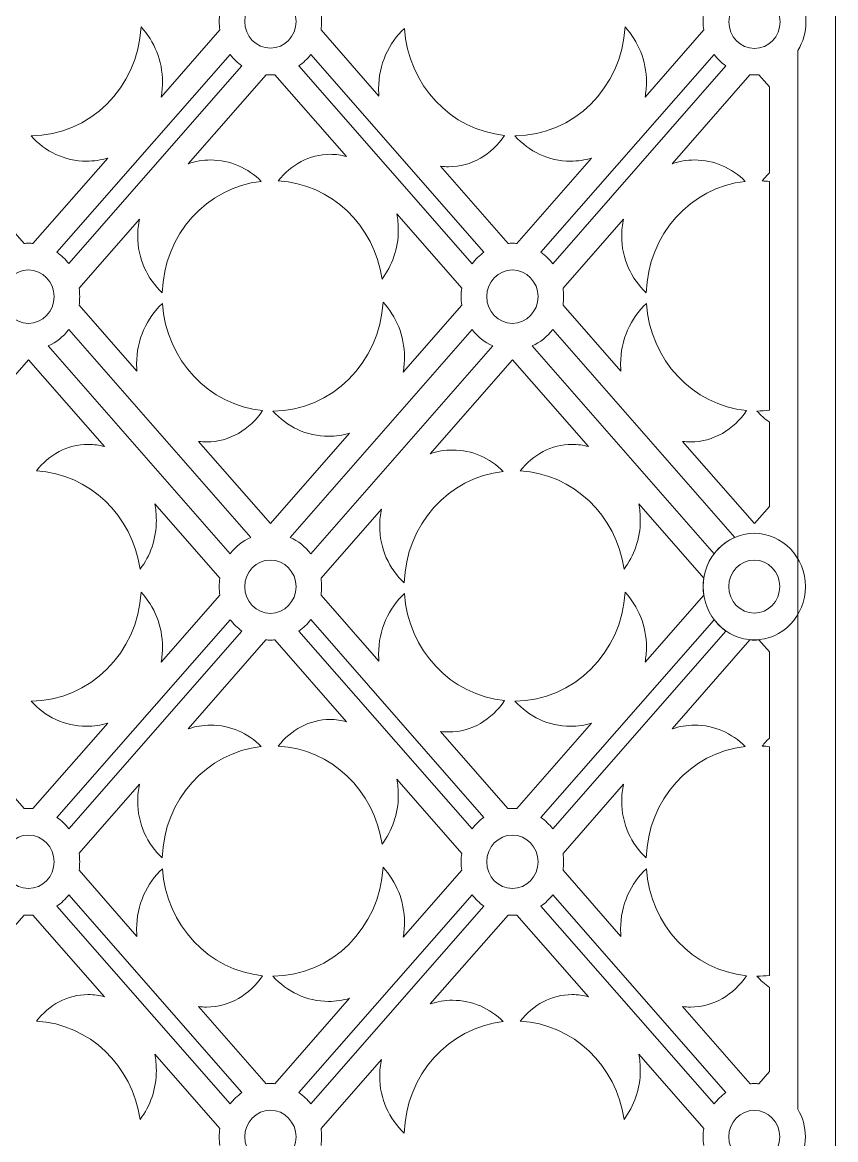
# Model space of a CAD drawing. Header units: centimetres. Extents: x 1.9 to 9.6, y -9.5 to 9.5.
# Drawn here: x 6.612 to 9.622, y -5.129 to -0.994 of the extents above; entities that cross this region are included whole.
import ezdxf

# ---------------------------------------------------------------- set-up
doc = ezdxf.new("R2010")
doc.units = ezdxf.units.CM
doc.header["$MEASUREMENT"] = 0
doc.layers.add('layer 1', color=7, linetype='Continuous')

msp = doc.modelspace()

# ---------------------------------------------------------------- linework, layer by layer
at = {"layer": 'layer 1', "color": 250, "lineweight": 9}
for points, knots in [([(1.85656, 9.5), (1.85656, 9.5), (9.62176, 9.5), (9.62176, 9.5), (9.62176, 9.5), (9.62176, 9.5), (9.62176, -9.5), (9.62176, -9.5), (9.62176, -9.5), (9.62176, -9.5), (1.85656, -9.5), (1.85656, -9.5), (1.85656, -9.5), (1.85656, -9.5), (1.85656, 9.5), (1.85656, 9.5)], [0, 0, 0, 0, 0.2, 0.2, 0.2, 0.2, 0.4, 0.4, 0.4, 0.4, 0.6, 0.6, 0.6, 0.6, 1, 1, 1, 1]), ([(7.62511, -0.99087), (7.62511, -1.04529), (7.58252, -1.08966), (7.5303, -1.08966), (7.5303, -1.08966), (7.4781, -1.08966), (7.43552, -1.04529), (7.43552, -0.99087), (7.43552, -0.99087), (7.43552, -0.93645), (7.4781, -0.89206), (7.5303, -0.89206), (7.5303, -0.89206), (7.58252, -0.89206), (7.62511, -0.93645), (7.62511, -0.99087)], [0, 0, 0, 0, 0.2, 0.2, 0.2, 0.2, 0.4, 0.4, 0.4, 0.4, 0.6, 0.6, 0.6, 0.6, 1, 1, 1, 1]), ([(9.41618, -0.99201), (9.41618, -1.04638), (9.37362, -1.09073), (9.32143, -1.09073), (9.32143, -1.09073), (9.26926, -1.09073), (9.22674, -1.04638), (9.22674, -0.99201), (9.22674, -0.99201), (9.22674, -0.93763), (9.26926, -0.89328), (9.32143, -0.89328), (9.32143, -0.89328), (9.37362, -0.89328), (9.41618, -0.93763), (9.41618, -0.99201)], [0, 0, 0, 0, 0.2, 0.2, 0.2, 0.2, 0.4, 0.4, 0.4, 0.4, 0.6, 0.6, 0.6, 0.6, 1, 1, 1, 1]), ([(9.48233, -0.88648), (9.50086, -0.91706), (9.51162, -0.95327), (9.51162, -0.99201), (9.51162, -0.99201), (9.51162, -1.03074), (9.50086, -1.06694), (9.48233, -1.09753)], [0, 0, 0, 0, 0.3333333, 0.3333333, 0.3333333, 0.3333333, 1, 1, 1, 1]), ([(7.34311, -1.02221), (7.34155, -1.012), (7.34074, -1.00153), (7.34074, -0.99087), (7.34074, -0.99087), (7.34074, -0.98021), (7.34155, -0.96975), (7.34311, -0.95953)], [0, 0, 0, 0, 0.3333333, 0.3333333, 0.3333333, 0.3333333, 1, 1, 1, 1]), ([(7.71754, -0.95967), (7.71911, -0.96983), (7.71992, -0.98026), (7.71992, -0.99087), (7.71992, -0.99087), (7.71992, -1.00149), (7.71911, -1.01191), (7.71754, -1.02207)], [0, 0, 0, 0, 0.3333333, 0.3333333, 0.3333333, 0.3333333, 1, 1, 1, 1]), ([(9.13389, -1.0221), (9.13233, -1.01191), (9.13152, -1.00149), (9.13152, -0.99087), (9.13152, -0.99087), (9.13152, -0.98025), (9.13233, -0.96981), (9.13389, -0.95965)], [0, 0, 0, 0, 0.3333333, 0.3333333, 0.3333333, 0.3333333, 1, 1, 1, 1]), ([(6.92822, -1.49597), (6.90335, -1.50351), (6.87713, -1.50757), (6.84998, -1.50757), (6.84998, -1.50757), (6.769, -1.50757), (6.69586, -1.47155), (6.64452, -1.41412), (6.64452, -1.41412), (6.86181, -1.41361), (7.04024, -1.23485), (7.05178, -1.01116), (7.05178, -1.01116), (7.10081, -1.06393), (7.13104, -1.13572), (7.13104, -1.21466), (7.13104, -1.21466), (7.13104, -1.23365), (7.12924, -1.25222), (7.12593, -1.27023)], [0, 0, 0, 0, 0.1666667, 0.1666667, 0.1666667, 0.1666667, 0.3333333, 0.3333333, 0.3333333, 0.3333333, 0.5, 0.5, 0.5, 0.5, 0.6666667, 0.6666667, 0.6666667, 0.6666667, 1, 1, 1, 1]), ([(7.93179, -1.26671), (7.93107, -1.25793), (7.93066, -1.24904), (7.93066, -1.24006), (7.93066, -1.24006), (7.93066, -1.15001), (7.96806, -1.06939), (8.0264, -1.01644), (8.0264, -1.01644), (8.03966, -1.22505), (8.19809, -1.39339), (8.39688, -1.41232), (8.39688, -1.41232), (8.34962, -1.48273), (8.27422, -1.52847), (8.18951, -1.52847), (8.18951, -1.52847), (8.17929, -1.52847), (8.1692, -1.52777), (8.15928, -1.52648)], [0, 0, 0, 0, 0.1666667, 0.1666667, 0.1666667, 0.1666667, 0.3333333, 0.3333333, 0.3333333, 0.3333333, 0.5, 0.5, 0.5, 0.5, 0.6666667, 0.6666667, 0.6666667, 0.6666667, 1, 1, 1, 1]), ([(8.71888, -1.49597), (8.69402, -1.50351), (8.66779, -1.50757), (8.64064, -1.50757), (8.64064, -1.50757), (8.55967, -1.50757), (8.48653, -1.47155), (8.43518, -1.41412), (8.43518, -1.41412), (8.65247, -1.41361), (8.8309, -1.23485), (8.84244, -1.01116), (8.84244, -1.01116), (8.89147, -1.06393), (8.9217, -1.13572), (8.9217, -1.21466), (8.9217, -1.21466), (8.9217, -1.23365), (8.9199, -1.25222), (8.9166, -1.27023)], [0, 0, 0, 0, 0.1666667, 0.1666667, 0.1666667, 0.1666667, 0.3333333, 0.3333333, 0.3333333, 0.3333333, 0.5, 0.5, 0.5, 0.5, 0.6666667, 0.6666667, 0.6666667, 0.6666667, 1, 1, 1, 1]), ([(7.5466, -1.18774), (7.54124, -1.18822), (7.53581, -1.18848), (7.5303, -1.18848), (7.5303, -1.18848), (7.52485, -1.18848), (7.51939, -1.18822), (7.51405, -1.18774)], [0, 0, 0, 0, 0.3333333, 0.3333333, 0.3333333, 0.3333333, 1, 1, 1, 1]), ([(9.30483, -1.18774), (9.3102, -1.18822), (9.31563, -1.18848), (9.3211, -1.18848), (9.3211, -1.18848), (9.32659, -1.18848), (9.33202, -1.18822), (9.33738, -1.18774)], [0, 0, 0, 0, 0.3333333, 0.3333333, 0.3333333, 0.3333333, 1, 1, 1, 1]), ([(7.99773, -1.70286), (8.00151, -1.72212), (8.00353, -1.74211), (8.00353, -1.76261), (8.00353, -1.76261), (8.00353, -1.8317), (7.98086, -1.89507), (7.94332, -1.94403), (7.94332, -1.94403), (7.91523, -1.74558), (7.75514, -1.59092), (7.55949, -1.58069), (7.55949, -1.58069), (7.60584, -1.52056), (7.6746, -1.48234), (7.75119, -1.48234), (7.75119, -1.48234), (7.77208, -1.48234), (7.79237, -1.48518), (7.8118, -1.49055)], [0, 0, 0, 0, 0.1666667, 0.1666667, 0.1666667, 0.1666667, 0.3333333, 0.3333333, 0.3333333, 0.3333333, 0.5, 0.5, 0.5, 0.5, 0.6666667, 0.6666667, 0.6666667, 0.6666667, 1, 1, 1, 1]), ([(7.22565, -1.51704), (7.25196, -1.50809), (7.27999, -1.50323), (7.30912, -1.50323), (7.30912, -1.50323), (7.38179, -1.50323), (7.44791, -1.53345), (7.49653, -1.58243), (7.49653, -1.58243), (7.29467, -1.60425), (7.13562, -1.7802), (7.13023, -1.99485), (7.13023, -1.99485), (7.07447, -1.94325), (7.03919, -1.86807), (7.03919, -1.78455), (7.03919, -1.78455), (7.03919, -1.76316), (7.04151, -1.74233), (7.04589, -1.7223)], [0, 0, 0, 0, 0.1666667, 0.1666667, 0.1666667, 0.1666667, 0.3333333, 0.3333333, 0.3333333, 0.3333333, 0.5, 0.5, 0.5, 0.5, 0.6666667, 0.6666667, 0.6666667, 0.6666667, 1, 1, 1, 1]), ([(8.8367, -1.7223), (8.83229, -1.74233), (8.83, -1.76316), (8.83, -1.78455), (8.83, -1.78455), (8.83, -1.86807), (8.86525, -1.94325), (8.92101, -1.99485), (8.92101, -1.99485), (8.9264, -1.7802), (9.08545, -1.60425), (9.28731, -1.58243), (9.28731, -1.58243), (9.23869, -1.53345), (9.1726, -1.50323), (9.0999, -1.50323), (9.0999, -1.50323), (9.07077, -1.50323), (9.04274, -1.50809), (9.01645, -1.51704)], [0, 0, 0, 0, 0.1666667, 0.1666667, 0.1666667, 0.1666667, 0.3333333, 0.3333333, 0.3333333, 0.3333333, 0.5, 0.5, 0.5, 0.5, 0.6666667, 0.6666667, 0.6666667, 0.6666667, 1, 1, 1, 1]), ([(9.37655, -1.5513), (9.36715, -1.56038), (9.35838, -1.57019), (9.35027, -1.58069), (9.35027, -1.58069), (9.35912, -1.58115), (9.36785, -1.58192), (9.37655, -1.58297)], [0, 0, 0, 0, 0.3333333, 0.3333333, 0.3333333, 0.3333333, 1, 1, 1, 1]), ([(6.61878, -1.81212), (6.62415, -1.81164), (6.62957, -1.81138), (6.63505, -1.81138), (6.63505, -1.81138), (6.64057, -1.81138), (6.64597, -1.81164), (6.65136, -1.81212)], [0, 0, 0, 0, 0.3333333, 0.3333333, 0.3333333, 0.3333333, 1, 1, 1, 1]), ([(8.40944, -1.81212), (8.41481, -1.81164), (8.42023, -1.81138), (8.42572, -1.81138), (8.42572, -1.81138), (8.43123, -1.81138), (8.43663, -1.81164), (8.44203, -1.81212)], [0, 0, 0, 0, 0.3333333, 0.3333333, 0.3333333, 0.3333333, 1, 1, 1, 1]), ([(6.72987, -2.00899), (6.72987, -2.0634), (6.68728, -2.10779), (6.63505, -2.10779), (6.63505, -2.10779), (6.58283, -2.10779), (6.54025, -2.0634), (6.54025, -2.00899), (6.54025, -2.00899), (6.54025, -1.95456), (6.58283, -1.91017), (6.63505, -1.91017), (6.63505, -1.91017), (6.68728, -1.91017), (6.72987, -1.95456), (6.72987, -2.00899)], [0, 0, 0, 0, 0.2, 0.2, 0.2, 0.2, 0.4, 0.4, 0.4, 0.4, 0.6, 0.6, 0.6, 0.6, 1, 1, 1, 1]), ([(8.52053, -2.00899), (8.52053, -2.0634), (8.47794, -2.10779), (8.42572, -2.10779), (8.42572, -2.10779), (8.37349, -2.10779), (8.33091, -2.0634), (8.33091, -2.00899), (8.33091, -2.00899), (8.33091, -1.95456), (8.37349, -1.91017), (8.42572, -1.91017), (8.42572, -1.91017), (8.47794, -1.91017), (8.52053, -1.95456), (8.52053, -2.00899)], [0, 0, 0, 0, 0.2, 0.2, 0.2, 0.2, 0.4, 0.4, 0.4, 0.4, 0.6, 0.6, 0.6, 0.6, 1, 1, 1, 1]), ([(6.82227, -1.97763), (6.82384, -1.98786), (6.82468, -1.99831), (6.82468, -2.00899), (6.82468, -2.00899), (6.82468, -2.01965), (6.82384, -2.03011), (6.82227, -2.04032)], [0, 0, 0, 0, 0.3333333, 0.3333333, 0.3333333, 0.3333333, 1, 1, 1, 1]), ([(8.2385, -2.04019), (8.23694, -2.03002), (8.2361, -2.01959), (8.2361, -2.00899), (8.2361, -2.00899), (8.2361, -1.99837), (8.23694, -1.98796), (8.2385, -1.97777)], [0, 0, 0, 0, 0.3333333, 0.3333333, 0.3333333, 0.3333333, 1, 1, 1, 1]), ([(8.61296, -2.0402), (8.61452, -2.03004), (8.61534, -2.01961), (8.61534, -2.00899), (8.61534, -2.00899), (8.61534, -1.99836), (8.61452, -1.98793), (8.61296, -1.97776)], [0, 0, 0, 0, 0.3333333, 0.3333333, 0.3333333, 0.3333333, 1, 1, 1, 1]), ([(7.03641, -2.28483), (7.03565, -2.27604), (7.03528, -2.26716), (7.03528, -2.25817), (7.03528, -2.25817), (7.03528, -2.16811), (7.07267, -2.08751), (7.13098, -2.03455), (7.13098, -2.03455), (7.14424, -2.24317), (7.30267, -2.41149), (7.50149, -2.43043), (7.50149, -2.43043), (7.45423, -2.50085), (7.3788, -2.54658), (7.29408, -2.54658), (7.29408, -2.54658), (7.28387, -2.54658), (7.27381, -2.54588), (7.26389, -2.54459)], [0, 0, 0, 0, 0.1666667, 0.1666667, 0.1666667, 0.1666667, 0.3333333, 0.3333333, 0.3333333, 0.3333333, 0.5, 0.5, 0.5, 0.5, 0.6666667, 0.6666667, 0.6666667, 0.6666667, 1, 1, 1, 1]), ([(7.82349, -2.51408), (7.7986, -2.52163), (7.77237, -2.52569), (7.74522, -2.52569), (7.74522, -2.52569), (7.66428, -2.52569), (7.59113, -2.48966), (7.53976, -2.43224), (7.53976, -2.43224), (7.75708, -2.43174), (7.93547, -2.25297), (7.94705, -2.02927), (7.94705, -2.02927), (7.99606, -2.08204), (8.02629, -2.15385), (8.02629, -2.23277), (8.02629, -2.23277), (8.02629, -2.25177), (8.02451, -2.27034), (8.02118, -2.28834)], [0, 0, 0, 0, 0.1666667, 0.1666667, 0.1666667, 0.1666667, 0.3333333, 0.3333333, 0.3333333, 0.3333333, 0.5, 0.5, 0.5, 0.5, 0.6666667, 0.6666667, 0.6666667, 0.6666667, 1, 1, 1, 1]), ([(9.05469, -2.54459), (9.06459, -2.54588), (9.07465, -2.54658), (9.0849, -2.54658), (9.0849, -2.54658), (9.16958, -2.54658), (9.24501, -2.50085), (9.29227, -2.43043), (9.29227, -2.43043), (9.09345, -2.41149), (8.93505, -2.24317), (8.92176, -2.03455), (8.92176, -2.03455), (8.86345, -2.08751), (8.82606, -2.16811), (8.82606, -2.25817), (8.82606, -2.25817), (8.82606, -2.26716), (8.82643, -2.27604), (8.82718, -2.28483)], [0, 0, 0, 0, 0.1666667, 0.1666667, 0.1666667, 0.1666667, 0.3333333, 0.3333333, 0.3333333, 0.3333333, 0.5, 0.5, 0.5, 0.5, 0.6666667, 0.6666667, 0.6666667, 0.6666667, 1, 1, 1, 1]), ([(6.91653, -2.56395), (6.91653, -2.56395), (6.63505, -2.24257), (6.63505, -2.24257), (6.63505, -2.24257), (6.63505, -2.24257), (6.33037, -2.59044), (6.33037, -2.59044)], [0, 0, 0, 0, 0.3333333, 0.3333333, 0.3333333, 0.3333333, 1, 1, 1, 1]), ([(8.70719, -2.56395), (8.70719, -2.56395), (8.42572, -2.24257), (8.42572, -2.24257), (8.42572, -2.24257), (8.42572, -2.24257), (8.12104, -2.59044), (8.12104, -2.59044)], [0, 0, 0, 0, 0.3333333, 0.3333333, 0.3333333, 0.3333333, 1, 1, 1, 1]), ([(9.37655, -2.42941), (9.36143, -2.43123), (9.34609, -2.4322), (9.33054, -2.43224), (9.33054, -2.43224), (9.3444, -2.44771), (9.35981, -2.46162), (9.37655, -2.4737)], [0, 0, 0, 0, 0.3333333, 0.3333333, 0.3333333, 0.3333333, 1, 1, 1, 1]), ([(9.37655, -2.4737), (9.37655, -2.4737), (9.37655, -2.78555), (9.37655, -2.78555), (9.37655, -2.78555), (9.37655, -2.78555), (9.3211, -2.84882), (9.3211, -2.84882), (9.3211, -2.84882), (9.3211, -2.84882), (9.05469, -2.54459), (9.05469, -2.54459)], [0, 0, 0, 0, 0.25, 0.25, 0.25, 0.25, 0.5, 0.5, 0.5, 0.5, 1, 1, 1, 1]), ([(7.26389, -2.54459), (7.26389, -2.54459), (7.5303, -2.84882), (7.5303, -2.84882), (7.5303, -2.84882), (7.5303, -2.84882), (7.82349, -2.51408), (7.82349, -2.51408)], [0, 0, 0, 0, 0.3333333, 0.3333333, 0.3333333, 0.3333333, 1, 1, 1, 1]), ([(7.10249, -2.77627), (7.10627, -2.79554), (7.1083, -2.81552), (7.1083, -2.83602), (7.1083, -2.83602), (7.1083, -2.90512), (7.08558, -2.96848), (7.04803, -3.01744), (7.04803, -3.01744), (7.01998, -2.819), (6.85987, -2.66433), (6.66424, -2.65411), (6.66424, -2.65411), (6.71061, -2.59396), (6.77936, -2.55575), (6.85592, -2.55575), (6.85592, -2.55575), (6.87681, -2.55575), (6.89709, -2.5586), (6.91653, -2.56395)], [0, 0, 0, 0, 0.1666667, 0.1666667, 0.1666667, 0.1666667, 0.3333333, 0.3333333, 0.3333333, 0.3333333, 0.5, 0.5, 0.5, 0.5, 0.6666667, 0.6666667, 0.6666667, 0.6666667, 1, 1, 1, 1]), ([(8.89316, -2.77627), (8.89693, -2.79554), (8.89896, -2.81552), (8.89896, -2.83602), (8.89896, -2.83602), (8.89896, -2.90512), (8.87624, -2.96848), (8.83867, -3.01744), (8.83867, -3.01744), (8.81065, -2.819), (8.65053, -2.66433), (8.4549, -2.65411), (8.4549, -2.65411), (8.50127, -2.59396), (8.57002, -2.55575), (8.64658, -2.55575), (8.64658, -2.55575), (8.66748, -2.55575), (8.68776, -2.5586), (8.70719, -2.56395)], [0, 0, 0, 0, 0.1666667, 0.1666667, 0.1666667, 0.1666667, 0.3333333, 0.3333333, 0.3333333, 0.3333333, 0.5, 0.5, 0.5, 0.5, 0.6666667, 0.6666667, 0.6666667, 0.6666667, 1, 1, 1, 1]), ([(8.12104, -2.59044), (8.14735, -2.58151), (8.1754, -2.57663), (8.20453, -2.57663), (8.20453, -2.57663), (8.27721, -2.57663), (8.34332, -2.60687), (8.39195, -2.65585), (8.39195, -2.65585), (8.19008, -2.67765), (8.03104, -2.85361), (8.02559, -3.06826), (8.02559, -3.06826), (7.96986, -3.01666), (7.93461, -2.94149), (7.93461, -2.85796), (7.93461, -2.85796), (7.93461, -2.83658), (7.93693, -2.81574), (7.94131, -2.7957)], [0, 0, 0, 0, 0.1666667, 0.1666667, 0.1666667, 0.1666667, 0.3333333, 0.3333333, 0.3333333, 0.3333333, 0.5, 0.5, 0.5, 0.5, 0.6666667, 0.6666667, 0.6666667, 0.6666667, 1, 1, 1, 1]), ([(9.50983, -3.08196), (9.50983, -3.19062), (9.42479, -3.27924), (9.32053, -3.27924), (9.32053, -3.27924), (9.21629, -3.27924), (9.13122, -3.19062), (9.13122, -3.08196), (9.13122, -3.08196), (9.13122, -2.9733), (9.21629, -2.88468), (9.32053, -2.88468), (9.32053, -2.88468), (9.42479, -2.88468), (9.50983, -2.9733), (9.50983, -3.08196)], [0, 0, 0, 0, 0.2, 0.2, 0.2, 0.2, 0.4, 0.4, 0.4, 0.4, 0.6, 0.6, 0.6, 0.6, 1, 1, 1, 1]), ([(7.62511, -3.08239), (7.62511, -3.13681), (7.58252, -3.1812), (7.5303, -3.1812), (7.5303, -3.1812), (7.4781, -3.1812), (7.43552, -3.13681), (7.43552, -3.08239), (7.43552, -3.08239), (7.43552, -3.02797), (7.4781, -2.9836), (7.5303, -2.9836), (7.5303, -2.9836), (7.58252, -2.9836), (7.62511, -3.02797), (7.62511, -3.08239)], [0, 0, 0, 0, 0.2, 0.2, 0.2, 0.2, 0.4, 0.4, 0.4, 0.4, 0.6, 0.6, 0.6, 0.6, 1, 1, 1, 1]), ([(9.41479, -3.08196), (9.41479, -3.13608), (9.37246, -3.1802), (9.32053, -3.1802), (9.32053, -3.1802), (9.26862, -3.1802), (9.22626, -3.13608), (9.22626, -3.08196), (9.22626, -3.08196), (9.22626, -3.02786), (9.26862, -2.98371), (9.32053, -2.98371), (9.32053, -2.98371), (9.37246, -2.98371), (9.41479, -3.02786), (9.41479, -3.08196)], [0, 0, 0, 0, 0.2, 0.2, 0.2, 0.2, 0.4, 0.4, 0.4, 0.4, 0.6, 0.6, 0.6, 0.6, 1, 1, 1, 1]), ([(7.34311, -3.11374), (7.34155, -3.10353), (7.34074, -3.09305), (7.34074, -3.08239), (7.34074, -3.08239), (7.34074, -3.07173), (7.34155, -3.06127), (7.34311, -3.05106)], [0, 0, 0, 0, 0.3333333, 0.3333333, 0.3333333, 0.3333333, 1, 1, 1, 1]), ([(9.13389, -3.11363), (9.13233, -3.10345), (9.13152, -3.09301), (9.13152, -3.08239), (9.13152, -3.08239), (9.13152, -3.07177), (9.13233, -3.06135), (9.13389, -3.05116)], [0, 0, 0, 0, 0.3333333, 0.3333333, 0.3333333, 0.3333333, 1, 1, 1, 1]), ([(6.92822, -3.5875), (6.90335, -3.59503), (6.87713, -3.59909), (6.84998, -3.59909), (6.84998, -3.59909), (6.769, -3.59909), (6.69586, -3.56306), (6.64452, -3.50565), (6.64452, -3.50565), (6.86181, -3.50514), (7.04024, -3.32637), (7.05178, -3.10269), (7.05178, -3.10269), (7.10081, -3.15546), (7.13104, -3.22725), (7.13104, -3.30619), (7.13104, -3.30619), (7.13104, -3.32518), (7.12924, -3.34374), (7.12593, -3.36175)], [0, 0, 0, 0, 0.1666667, 0.1666667, 0.1666667, 0.1666667, 0.3333333, 0.3333333, 0.3333333, 0.3333333, 0.5, 0.5, 0.5, 0.5, 0.6666667, 0.6666667, 0.6666667, 0.6666667, 1, 1, 1, 1]), ([(7.93179, -3.35824), (7.93107, -3.34944), (7.93066, -3.34057), (7.93066, -3.33158), (7.93066, -3.33158), (7.93066, -3.24154), (7.96806, -3.16093), (8.0264, -3.10797), (8.0264, -3.10797), (8.03966, -3.31658), (8.19809, -3.4849), (8.39688, -3.50385), (8.39688, -3.50385), (8.34962, -3.57426), (8.27422, -3.61998), (8.18951, -3.61998), (8.18951, -3.61998), (8.17929, -3.61998), (8.1692, -3.6193), (8.15928, -3.61801)], [0, 0, 0, 0, 0.1666667, 0.1666667, 0.1666667, 0.1666667, 0.3333333, 0.3333333, 0.3333333, 0.3333333, 0.5, 0.5, 0.5, 0.5, 0.6666667, 0.6666667, 0.6666667, 0.6666667, 1, 1, 1, 1]), ([(8.71888, -3.5875), (8.69402, -3.59503), (8.66779, -3.59909), (8.64064, -3.59909), (8.64064, -3.59909), (8.55967, -3.59909), (8.48653, -3.56306), (8.43518, -3.50565), (8.43518, -3.50565), (8.65247, -3.50514), (8.8309, -3.32637), (8.84244, -3.10269), (8.84244, -3.10269), (8.89147, -3.15546), (8.9217, -3.22725), (8.9217, -3.30619), (8.9217, -3.30619), (8.9217, -3.32518), (8.9199, -3.34374), (8.9166, -3.36175)], [0, 0, 0, 0, 0.1666667, 0.1666667, 0.1666667, 0.1666667, 0.3333333, 0.3333333, 0.3333333, 0.3333333, 0.5, 0.5, 0.5, 0.5, 0.6666667, 0.6666667, 0.6666667, 0.6666667, 1, 1, 1, 1]), ([(7.54666, -3.27925), (7.54126, -3.27973), (7.53581, -3.28), (7.5303, -3.28), (7.5303, -3.28), (7.52482, -3.28), (7.51936, -3.27973), (7.51397, -3.27925)], [0, 0, 0, 0, 0.3333333, 0.3333333, 0.3333333, 0.3333333, 1, 1, 1, 1]), ([(9.30477, -3.27925), (9.31014, -3.27973), (9.3156, -3.28), (9.3211, -3.28), (9.3211, -3.28), (9.32662, -3.28), (9.33208, -3.27973), (9.33744, -3.27925)], [0, 0, 0, 0, 0.3333333, 0.3333333, 0.3333333, 0.3333333, 1, 1, 1, 1]), ([(7.22565, -3.60846), (7.25196, -3.59952), (7.27999, -3.59465), (7.30912, -3.59465), (7.30912, -3.59465), (7.38179, -3.59465), (7.44791, -3.62488), (7.49653, -3.67385), (7.49653, -3.67385), (7.29467, -3.69567), (7.13562, -3.87163), (7.13023, -4.08629), (7.13023, -4.08629), (7.07447, -4.03468), (7.03919, -3.95949), (7.03919, -3.87598), (7.03919, -3.87598), (7.03919, -3.8546), (7.04151, -3.83376), (7.04589, -3.81372)], [0, 0, 0, 0, 0.1666667, 0.1666667, 0.1666667, 0.1666667, 0.3333333, 0.3333333, 0.3333333, 0.3333333, 0.5, 0.5, 0.5, 0.5, 0.6666667, 0.6666667, 0.6666667, 0.6666667, 1, 1, 1, 1]), ([(7.99773, -3.7943), (8.00151, -3.81356), (8.00353, -3.83354), (8.00353, -3.85405), (8.00353, -3.85405), (8.00353, -3.92314), (7.98086, -3.9865), (7.94332, -4.03546), (7.94332, -4.03546), (7.91523, -3.83702), (7.75514, -3.68236), (7.55949, -3.67213), (7.55949, -3.67213), (7.60584, -3.61199), (7.6746, -3.57377), (7.75119, -3.57377), (7.75119, -3.57377), (7.77208, -3.57377), (7.79237, -3.57662), (7.8118, -3.58198)], [0, 0, 0, 0, 0.1666667, 0.1666667, 0.1666667, 0.1666667, 0.3333333, 0.3333333, 0.3333333, 0.3333333, 0.5, 0.5, 0.5, 0.5, 0.6666667, 0.6666667, 0.6666667, 0.6666667, 1, 1, 1, 1]), ([(8.8367, -3.81372), (8.83229, -3.83376), (8.83, -3.8546), (8.83, -3.87598), (8.83, -3.87598), (8.83, -3.95949), (8.86525, -4.03468), (8.92101, -4.08629), (8.92101, -4.08629), (8.9264, -3.87163), (9.08545, -3.69567), (9.28731, -3.67385), (9.28731, -3.67385), (9.23869, -3.62488), (9.1726, -3.59465), (9.0999, -3.59465), (9.0999, -3.59465), (9.07077, -3.59465), (9.04274, -3.59952), (9.01645, -3.60846)], [0, 0, 0, 0, 0.1666667, 0.1666667, 0.1666667, 0.1666667, 0.3333333, 0.3333333, 0.3333333, 0.3333333, 0.5, 0.5, 0.5, 0.5, 0.6666667, 0.6666667, 0.6666667, 0.6666667, 1, 1, 1, 1]), ([(9.37655, -3.64273), (9.36715, -3.65181), (9.35838, -3.66163), (9.35027, -3.67213), (9.35027, -3.67213), (9.35912, -3.67258), (9.36785, -3.67337), (9.37655, -3.67439)], [0, 0, 0, 0, 0.3333333, 0.3333333, 0.3333333, 0.3333333, 1, 1, 1, 1]), ([(6.61869, -3.90356), (6.62409, -3.90308), (6.62954, -3.9028), (6.63505, -3.9028), (6.63505, -3.9028), (6.64057, -3.9028), (6.64602, -3.90308), (6.65142, -3.90356)], [0, 0, 0, 0, 0.3333333, 0.3333333, 0.3333333, 0.3333333, 1, 1, 1, 1]), ([(8.40936, -3.90356), (8.41475, -3.90308), (8.42021, -3.9028), (8.42572, -3.9028), (8.42572, -3.9028), (8.43123, -3.9028), (8.43669, -3.90308), (8.44208, -3.90356)], [0, 0, 0, 0, 0.3333333, 0.3333333, 0.3333333, 0.3333333, 1, 1, 1, 1]), ([(6.72987, -4.10042), (6.72987, -4.15485), (6.68728, -4.19922), (6.63505, -4.19922), (6.63505, -4.19922), (6.58283, -4.19922), (6.54025, -4.15485), (6.54025, -4.10042), (6.54025, -4.10042), (6.54025, -4.04599), (6.58283, -4.00161), (6.63505, -4.00161), (6.63505, -4.00161), (6.68728, -4.00161), (6.72987, -4.04599), (6.72987, -4.10042)], [0, 0, 0, 0, 0.2, 0.2, 0.2, 0.2, 0.4, 0.4, 0.4, 0.4, 0.6, 0.6, 0.6, 0.6, 1, 1, 1, 1]), ([(8.52053, -4.10042), (8.52053, -4.15485), (8.47794, -4.19922), (8.42572, -4.19922), (8.42572, -4.19922), (8.37349, -4.19922), (8.33091, -4.15485), (8.33091, -4.10042), (8.33091, -4.10042), (8.33091, -4.04599), (8.37349, -4.00161), (8.42572, -4.00161), (8.42572, -4.00161), (8.47794, -4.00161), (8.52053, -4.04599), (8.52053, -4.10042)], [0, 0, 0, 0, 0.2, 0.2, 0.2, 0.2, 0.4, 0.4, 0.4, 0.4, 0.6, 0.6, 0.6, 0.6, 1, 1, 1, 1]), ([(6.8223, -4.06905), (6.82389, -4.07927), (6.82468, -4.08974), (6.82468, -4.10042), (6.82468, -4.10042), (6.82468, -4.11108), (6.82384, -4.12155), (6.82227, -4.13176)], [0, 0, 0, 0, 0.3333333, 0.3333333, 0.3333333, 0.3333333, 1, 1, 1, 1]), ([(8.2385, -4.13162), (8.23694, -4.12145), (8.2361, -4.11104), (8.2361, -4.10042), (8.2361, -4.10042), (8.2361, -4.0898), (8.23694, -4.07938), (8.2385, -4.06921)], [0, 0, 0, 0, 0.3333333, 0.3333333, 0.3333333, 0.3333333, 1, 1, 1, 1]), ([(8.61296, -4.13164), (8.61452, -4.12146), (8.61534, -4.11104), (8.61534, -4.10042), (8.61534, -4.10042), (8.61534, -4.0898), (8.61452, -4.07937), (8.61296, -4.06919)], [0, 0, 0, 0, 0.3333333, 0.3333333, 0.3333333, 0.3333333, 1, 1, 1, 1]), ([(7.03641, -4.37626), (7.03565, -4.36747), (7.03528, -4.3586), (7.03528, -4.3496), (7.03528, -4.3496), (7.03528, -4.25955), (7.07267, -4.17894), (7.13098, -4.12599), (7.13098, -4.12599), (7.14424, -4.3346), (7.30267, -4.50293), (7.50149, -4.52187), (7.50149, -4.52187), (7.45423, -4.59228), (7.3788, -4.638), (7.29408, -4.638), (7.29408, -4.638), (7.28387, -4.638), (7.27381, -4.63732), (7.26389, -4.63603)], [0, 0, 0, 0, 0.1666667, 0.1666667, 0.1666667, 0.1666667, 0.3333333, 0.3333333, 0.3333333, 0.3333333, 0.5, 0.5, 0.5, 0.5, 0.6666667, 0.6666667, 0.6666667, 0.6666667, 1, 1, 1, 1]), ([(7.82349, -4.60551), (7.7986, -4.61306), (7.77237, -4.61712), (7.74522, -4.61712), (7.74522, -4.61712), (7.66428, -4.61712), (7.59113, -4.58108), (7.53976, -4.52367), (7.53976, -4.52367), (7.75708, -4.52316), (7.93547, -4.34439), (7.94705, -4.12071), (7.94705, -4.12071), (7.99606, -4.17348), (8.02629, -4.24527), (8.02629, -4.32421), (8.02629, -4.32421), (8.02629, -4.3432), (8.02451, -4.36177), (8.02118, -4.37977)], [0, 0, 0, 0, 0.1666667, 0.1666667, 0.1666667, 0.1666667, 0.3333333, 0.3333333, 0.3333333, 0.3333333, 0.5, 0.5, 0.5, 0.5, 0.6666667, 0.6666667, 0.6666667, 0.6666667, 1, 1, 1, 1]), ([(9.05469, -4.63603), (9.06459, -4.63732), (9.07465, -4.638), (9.0849, -4.638), (9.0849, -4.638), (9.16958, -4.638), (9.24501, -4.59228), (9.29227, -4.52187), (9.29227, -4.52187), (9.09345, -4.50293), (8.93505, -4.3346), (8.92176, -4.12599), (8.92176, -4.12599), (8.86345, -4.17894), (8.82606, -4.25955), (8.82606, -4.3496), (8.82606, -4.3496), (8.82606, -4.3586), (8.82643, -4.36747), (8.82718, -4.37626)], [0, 0, 0, 0, 0.1666667, 0.1666667, 0.1666667, 0.1666667, 0.3333333, 0.3333333, 0.3333333, 0.3333333, 0.5, 0.5, 0.5, 0.5, 0.6666667, 0.6666667, 0.6666667, 0.6666667, 1, 1, 1, 1]), ([(6.65136, -4.29729), (6.64602, -4.29777), (6.64057, -4.29801), (6.63505, -4.29801), (6.63505, -4.29801), (6.62957, -4.29801), (6.62411, -4.29778), (6.61875, -4.29729)], [0, 0, 0, 0, 0.3333333, 0.3333333, 0.3333333, 0.3333333, 1, 1, 1, 1]), ([(8.44203, -4.29729), (8.43665, -4.29777), (8.43123, -4.29801), (8.42572, -4.29801), (8.42572, -4.29801), (8.42023, -4.29801), (8.41481, -4.29775), (8.40942, -4.29729)], [0, 0, 0, 0, 0.3333333, 0.3333333, 0.3333333, 0.3333333, 1, 1, 1, 1]), ([(9.37655, -4.52084), (9.36143, -4.52266), (9.34609, -4.52364), (9.33054, -4.52367), (9.33054, -4.52367), (9.3444, -4.53914), (9.35981, -4.55304), (9.37655, -4.56513)], [0, 0, 0, 0, 0.3333333, 0.3333333, 0.3333333, 0.3333333, 1, 1, 1, 1]), ([(9.37655, -4.56513), (9.37655, -4.56513), (9.37655, -4.87697), (9.37655, -4.87697), (9.37655, -4.87697), (9.37655, -4.87697), (9.33712, -4.92197), (9.33712, -4.92197)], [0, 0, 0, 0, 0.3333333, 0.3333333, 0.3333333, 0.3333333, 1, 1, 1, 1]), ([(7.10249, -4.81236), (7.10627, -4.83163), (7.1083, -4.85161), (7.1083, -4.87212), (7.1083, -4.87212), (7.1083, -4.94121), (7.08558, -5.00458), (7.04803, -5.05354), (7.04803, -5.05354), (7.01998, -4.85508), (6.85987, -4.70043), (6.66424, -4.6902), (6.66424, -4.6902), (6.71061, -4.63007), (6.77936, -4.59183), (6.85592, -4.59183), (6.85592, -4.59183), (6.87681, -4.59183), (6.89709, -4.59469), (6.91653, -4.60006)], [0, 0, 0, 0, 0.1666667, 0.1666667, 0.1666667, 0.1666667, 0.3333333, 0.3333333, 0.3333333, 0.3333333, 0.5, 0.5, 0.5, 0.5, 0.6666667, 0.6666667, 0.6666667, 0.6666667, 1, 1, 1, 1]), ([(8.12104, -4.62655), (8.14735, -4.6176), (8.1754, -4.61272), (8.20453, -4.61272), (8.20453, -4.61272), (8.27721, -4.61272), (8.34332, -4.64296), (8.39195, -4.69194), (8.39195, -4.69194), (8.19008, -4.71375), (8.03104, -4.88971), (8.02559, -5.10435), (8.02559, -5.10435), (7.96986, -5.05275), (7.93461, -4.97758), (7.93461, -4.89405), (7.93461, -4.89405), (7.93461, -4.87267), (7.93693, -4.85183), (7.94131, -4.8318)], [0, 0, 0, 0, 0.1666667, 0.1666667, 0.1666667, 0.1666667, 0.3333333, 0.3333333, 0.3333333, 0.3333333, 0.5, 0.5, 0.5, 0.5, 0.6666667, 0.6666667, 0.6666667, 0.6666667, 1, 1, 1, 1]), ([(8.89316, -4.81236), (8.89693, -4.83163), (8.89896, -4.85161), (8.89896, -4.87212), (8.89896, -4.87212), (8.89896, -4.94121), (8.87624, -5.00458), (8.83867, -5.05354), (8.83867, -5.05354), (8.81065, -4.85508), (8.65053, -4.70043), (8.4549, -4.6902), (8.4549, -4.6902), (8.50127, -4.63007), (8.57002, -4.59183), (8.64658, -4.59183), (8.64658, -4.59183), (8.66748, -4.59183), (8.68776, -4.59469), (8.70719, -4.60006)], [0, 0, 0, 0, 0.1666667, 0.1666667, 0.1666667, 0.1666667, 0.3333333, 0.3333333, 0.3333333, 0.3333333, 0.5, 0.5, 0.5, 0.5, 0.6666667, 0.6666667, 0.6666667, 0.6666667, 1, 1, 1, 1]), ([(7.514, -4.92163), (7.51939, -4.92113), (7.52482, -4.92089), (7.5303, -4.92089), (7.5303, -4.92089), (7.53581, -4.92089), (7.54126, -4.92115), (7.54664, -4.92163)], [0, 0, 0, 0, 0.3333333, 0.3333333, 0.3333333, 0.3333333, 1, 1, 1, 1]), ([(9.33712, -4.92197), (9.33164, -4.92147), (9.32613, -4.92119), (9.32053, -4.92119), (9.32053, -4.92119), (9.3153, -4.92119), (9.31011, -4.92143), (9.305, -4.92187)], [0, 0, 0, 0, 0.3333333, 0.3333333, 0.3333333, 0.3333333, 1, 1, 1, 1]), ([(7.62511, -5.11848), (7.62511, -5.17291), (7.58252, -5.2173), (7.5303, -5.2173), (7.5303, -5.2173), (7.4781, -5.2173), (7.43552, -5.17291), (7.43552, -5.11848), (7.43552, -5.11848), (7.43552, -5.06407), (7.4781, -5.01968), (7.5303, -5.01968), (7.5303, -5.01968), (7.58252, -5.01968), (7.62511, -5.06407), (7.62511, -5.11848)], [0, 0, 0, 0, 0.2, 0.2, 0.2, 0.2, 0.4, 0.4, 0.4, 0.4, 0.6, 0.6, 0.6, 0.6, 1, 1, 1, 1]), ([(9.41479, -5.11846), (9.41479, -5.17259), (9.37246, -5.21671), (9.32053, -5.21671), (9.32053, -5.21671), (9.26862, -5.21671), (9.22626, -5.17259), (9.22626, -5.11846), (9.22626, -5.11846), (9.22626, -5.06437), (9.26862, -5.02022), (9.32053, -5.02022), (9.32053, -5.02022), (9.37246, -5.02022), (9.41479, -5.06437), (9.41479, -5.11846)], [0, 0, 0, 0, 0.2, 0.2, 0.2, 0.2, 0.4, 0.4, 0.4, 0.4, 0.6, 0.6, 0.6, 0.6, 1, 1, 1, 1]), ([(9.48233, -5.01623), (9.49976, -5.04607), (9.50983, -5.08108), (9.50983, -5.11846), (9.50983, -5.11846), (9.50983, -5.15585), (9.49976, -5.19085), (9.48233, -5.22071)], [0, 0, 0, 0, 0.3333333, 0.3333333, 0.3333333, 0.3333333, 1, 1, 1, 1]), ([(7.34311, -5.14983), (7.34155, -5.13962), (7.34074, -5.12914), (7.34074, -5.11848), (7.34074, -5.11848), (7.34074, -5.10782), (7.34155, -5.09736), (7.34311, -5.08715)], [0, 0, 0, 0, 0.3333333, 0.3333333, 0.3333333, 0.3333333, 1, 1, 1, 1]), ([(9.13369, -5.14996), (9.1321, -5.1397), (9.13122, -5.12918), (9.13122, -5.11846), (9.13122, -5.11846), (9.13122, -5.10776), (9.1321, -5.09726), (9.13369, -5.08702)], [0, 0, 0, 0, 0.3333333, 0.3333333, 0.3333333, 0.3333333, 1, 1, 1, 1])]:
    msp.add_open_spline(points, degree=3, knots=knots, dxfattribs=at)
for points in [[(7.12593, -1.27023), (7.12593, -1.27023), (7.34311, -1.02221), (7.34311, -1.02221)], [(7.71754, -1.02207), (7.71754, -1.02207), (7.93179, -1.26671), (7.93179, -1.26671)], [(8.9166, -1.27023), (8.9166, -1.27023), (9.13389, -1.0221), (9.13389, -1.0221)], [(7.38141, -1.11293), (7.38141, -1.11293), (6.74043, -1.84484), (6.74043, -1.84484)], [(7.42498, -1.15501), (7.40842, -1.14343), (7.39372, -1.12921), (7.38141, -1.11293)], [(7.6793, -1.11284), (7.667, -1.12917), (7.65226, -1.14341), (7.63567, -1.15501)], [(8.32037, -1.84484), (8.32037, -1.84484), (7.6793, -1.11284), (7.6793, -1.11284)], [(9.17213, -1.11286), (9.17213, -1.11286), (8.53109, -1.84484), (8.53109, -1.84484)], [(9.21576, -1.15501), (9.19917, -1.14341), (9.18444, -1.12917), (9.17213, -1.11286)], [(9.48233, -1.09753), (9.48233, -1.09753), (9.48233, -5.01623), (9.48233, -5.01623)], [(6.78401, -1.88691), (6.78401, -1.88691), (7.42498, -1.15501), (7.42498, -1.15501)], [(7.63567, -1.15501), (7.63567, -1.15501), (8.27672, -1.88701), (8.27672, -1.88701)], [(8.57473, -1.88699), (8.57473, -1.88699), (9.21576, -1.15501), (9.21576, -1.15501)], [(7.51405, -1.18774), (7.51405, -1.18774), (7.22565, -1.51704), (7.22565, -1.51704)], [(7.8118, -1.49055), (7.8118, -1.49055), (7.5466, -1.18774), (7.5466, -1.18774)], [(9.01645, -1.51704), (9.01645, -1.51704), (9.30483, -1.18774), (9.30483, -1.18774)], [(9.33738, -1.18774), (9.33738, -1.18774), (9.37655, -1.23243), (9.37655, -1.23243)], [(9.37655, -1.23243), (9.37655, -1.23243), (9.37655, -1.5513), (9.37655, -1.5513)], [(6.36861, -1.52648), (6.36861, -1.52648), (6.61878, -1.81212), (6.61878, -1.81212)], [(6.65136, -1.81212), (6.65136, -1.81212), (6.92822, -1.49597), (6.92822, -1.49597)], [(8.15928, -1.52648), (8.15928, -1.52648), (8.40944, -1.81212), (8.40944, -1.81212)], [(8.44203, -1.81212), (8.44203, -1.81212), (8.71888, -1.49597), (8.71888, -1.49597)], [(9.37655, -1.58297), (9.37655, -1.58297), (9.37655, -2.42941), (9.37655, -2.42941)], [(7.04589, -1.7223), (7.04589, -1.7223), (6.82227, -1.97763), (6.82227, -1.97763)], [(8.2385, -1.97777), (8.2385, -1.97777), (7.99773, -1.70286), (7.99773, -1.70286)], [(8.61296, -1.97776), (8.61296, -1.97776), (8.8367, -1.7223), (8.8367, -1.7223)], [(6.74043, -1.84484), (6.75697, -1.85641), (6.77167, -1.87064), (6.78401, -1.88691)], [(8.27672, -1.88701), (8.28907, -1.87069), (8.30381, -1.85645), (8.32037, -1.84484)], [(8.53109, -1.84484), (8.54765, -1.85643), (8.5624, -1.87069), (8.57473, -1.88699)], [(6.82227, -2.04032), (6.82227, -2.04032), (7.03641, -2.28483), (7.03641, -2.28483)], [(8.02118, -2.28834), (8.02118, -2.28834), (8.2385, -2.04019), (8.2385, -2.04019)], [(8.82718, -2.28483), (8.82718, -2.28483), (8.61296, -2.0402), (8.61296, -2.0402)], [(6.78401, -2.13106), (6.7641, -2.15733), (6.73796, -2.17825), (6.70796, -2.19136)], [(7.45742, -2.90002), (7.45742, -2.90002), (6.78401, -2.13106), (6.78401, -2.13106)], [(8.27672, -2.13095), (8.27672, -2.13095), (7.60321, -2.90002), (7.60321, -2.90002)], [(8.35285, -2.19136), (8.32278, -2.17824), (8.29662, -2.15728), (8.27672, -2.13095)], [(8.57473, -2.13099), (8.55482, -2.1573), (8.52865, -2.17824), (8.4986, -2.19136)], [(9.2482, -2.90002), (9.2482, -2.90002), (8.57473, -2.13099), (8.57473, -2.13099)], [(6.70796, -2.19136), (6.70796, -2.19136), (7.38141, -2.96033), (7.38141, -2.96033)], [(7.6793, -2.96042), (7.6793, -2.96042), (8.35285, -2.19136), (8.35285, -2.19136)], [(8.4986, -2.19136), (8.4986, -2.19136), (9.17213, -2.9604), (9.17213, -2.9604)], [(7.34311, -3.05106), (7.34311, -3.05106), (7.10249, -2.77627), (7.10249, -2.77627)], [(7.94131, -2.7957), (7.94131, -2.7957), (7.71754, -3.05119), (7.71754, -3.05119)], [(9.13389, -3.05116), (9.13389, -3.05116), (8.89316, -2.77627), (8.89316, -2.77627)], [(7.38141, -2.96033), (7.40129, -2.93405), (7.42743, -2.91313), (7.45742, -2.90002)], [(7.60321, -2.90002), (7.63326, -2.91314), (7.6594, -2.93409), (7.6793, -2.96042)], [(9.17213, -2.9604), (9.19203, -2.93409), (9.21817, -2.91314), (9.2482, -2.90002)], [(7.71754, -3.05119), (7.71911, -3.06136), (7.71992, -3.07177), (7.71992, -3.08239)], [(7.71992, -3.08239), (7.71992, -3.09301), (7.71911, -3.10343), (7.71754, -3.11359)], [(7.12593, -3.36175), (7.12593, -3.36175), (7.34311, -3.11374), (7.34311, -3.11374)], [(7.71754, -3.11359), (7.71754, -3.11359), (7.93179, -3.35824), (7.93179, -3.35824)], [(8.9166, -3.36175), (8.9166, -3.36175), (9.13389, -3.11363), (9.13389, -3.11363)], [(7.38141, -3.20447), (7.38141, -3.20447), (6.74048, -3.9363), (6.74048, -3.9363)], [(7.42493, -3.2465), (7.40839, -3.23493), (7.39372, -3.22073), (7.38141, -3.20447)], [(7.6793, -3.20437), (7.667, -3.22067), (7.65226, -3.23491), (7.63573, -3.2465)], [(8.32031, -3.93632), (8.32031, -3.93632), (7.6793, -3.20437), (7.6793, -3.20437)], [(9.17213, -3.20439), (9.17213, -3.20439), (8.53115, -3.9363), (8.53115, -3.9363)], [(9.21571, -3.2465), (9.19917, -3.23491), (9.18444, -3.22068), (9.17213, -3.20439)], [(6.78401, -3.97835), (6.78401, -3.97835), (7.42493, -3.2465), (7.42493, -3.2465)], [(7.63573, -3.2465), (7.63573, -3.2465), (8.27672, -3.97844), (8.27672, -3.97844)], [(8.57473, -3.97842), (8.57473, -3.97842), (9.21571, -3.2465), (9.21571, -3.2465)], [(7.51397, -3.27925), (7.51397, -3.27925), (7.22565, -3.60846), (7.22565, -3.60846)], [(7.8118, -3.58198), (7.8118, -3.58198), (7.54666, -3.27925), (7.54666, -3.27925)], [(9.01645, -3.60846), (9.01645, -3.60846), (9.30477, -3.27925), (9.30477, -3.27925)], [(9.33744, -3.27925), (9.33744, -3.27925), (9.37655, -3.32386), (9.37655, -3.32386)], [(9.37655, -3.32386), (9.37655, -3.32386), (9.37655, -3.64273), (9.37655, -3.64273)], [(6.65142, -3.90356), (6.65142, -3.90356), (6.92822, -3.5875), (6.92822, -3.5875)], [(8.44208, -3.90356), (8.44208, -3.90356), (8.71888, -3.5875), (8.71888, -3.5875)], [(6.36861, -3.61801), (6.36861, -3.61801), (6.61869, -3.90356), (6.61869, -3.90356)], [(8.15928, -3.61801), (8.15928, -3.61801), (8.40936, -3.90356), (8.40936, -3.90356)], [(9.37655, -3.67439), (9.37655, -3.67439), (9.37655, -4.52084), (9.37655, -4.52084)], [(8.2385, -4.06921), (8.2385, -4.06921), (7.99773, -3.7943), (7.99773, -3.7943)], [(7.04589, -3.81372), (7.04589, -3.81372), (6.8223, -4.06905), (6.8223, -4.06905)], [(8.61296, -4.06919), (8.61296, -4.06919), (8.8367, -3.81372), (8.8367, -3.81372)], [(6.74048, -3.9363), (6.75699, -3.94787), (6.7717, -3.96209), (6.78401, -3.97835)], [(8.27672, -3.97844), (8.28905, -3.96214), (8.30375, -3.9479), (8.32031, -3.93632)], [(8.53115, -3.9363), (8.54769, -3.9479), (8.5624, -3.96214), (8.57473, -3.97842)], [(6.82227, -4.13176), (6.82227, -4.13176), (7.03641, -4.37626), (7.03641, -4.37626)], [(8.02118, -4.37977), (8.02118, -4.37977), (8.2385, -4.13162), (8.2385, -4.13162)], [(8.82718, -4.37626), (8.82718, -4.37626), (8.61296, -4.13164), (8.61296, -4.13164)], [(6.78401, -4.22248), (6.7717, -4.23875), (6.75697, -4.25296), (6.74043, -4.26455)], [(7.42493, -4.95436), (7.42493, -4.95436), (6.78401, -4.22248), (6.78401, -4.22248)], [(8.27672, -4.22239), (8.27672, -4.22239), (7.6357, -4.95434), (7.6357, -4.95434)], [(8.32035, -4.26454), (8.30378, -4.25294), (8.28907, -4.2387), (8.27672, -4.22239)], [(8.57473, -4.22241), (8.5624, -4.23872), (8.54769, -4.25296), (8.53109, -4.26455)], [(9.21571, -4.95434), (9.21571, -4.95434), (8.57473, -4.22241), (8.57473, -4.22241)], [(6.61875, -4.29729), (6.61875, -4.29729), (6.33037, -4.62655), (6.33037, -4.62655)], [(6.91653, -4.60006), (6.91653, -4.60006), (6.65136, -4.29729), (6.65136, -4.29729)], [(6.74043, -4.26455), (6.74043, -4.26455), (7.38141, -4.99642), (7.38141, -4.99642)], [(7.6793, -4.9965), (7.6793, -4.9965), (8.32035, -4.26454), (8.32035, -4.26454)], [(8.40942, -4.29729), (8.40942, -4.29729), (8.12104, -4.62655), (8.12104, -4.62655)], [(8.70719, -4.60006), (8.70719, -4.60006), (8.44203, -4.29729), (8.44203, -4.29729)], [(8.53109, -4.26455), (8.53109, -4.26455), (9.17202, -4.99639), (9.17202, -4.99639)], [(7.54664, -4.92163), (7.54664, -4.92163), (7.82349, -4.60551), (7.82349, -4.60551)], [(7.26389, -4.63603), (7.26389, -4.63603), (7.514, -4.92163), (7.514, -4.92163)], [(9.305, -4.92187), (9.305, -4.92187), (9.05469, -4.63603), (9.05469, -4.63603)], [(7.34311, -5.08715), (7.34311, -5.08715), (7.10249, -4.81236), (7.10249, -4.81236)], [(7.94131, -4.8318), (7.94131, -4.8318), (7.71754, -5.08728), (7.71754, -5.08728)], [(9.13369, -5.08702), (9.13369, -5.08702), (8.89316, -4.81236), (8.89316, -4.81236)], [(7.38141, -4.99642), (7.39372, -4.98015), (7.40839, -4.96594), (7.42493, -4.95436)], [(7.6357, -4.95434), (7.65226, -4.96596), (7.667, -4.9802), (7.6793, -4.9965)], [(9.17202, -4.99639), (9.18438, -4.98011), (9.19911, -4.9659), (9.21571, -4.95434)], [(7.71754, -5.08728), (7.71911, -5.09744), (7.71992, -5.10788), (7.71992, -5.11848)], [(7.71992, -5.11848), (7.71992, -5.1291), (7.71911, -5.13953), (7.71754, -5.1497)]]:
    msp.add_open_spline(points, degree=3, dxfattribs=at)

doc.saveas('drawing.dxf')
